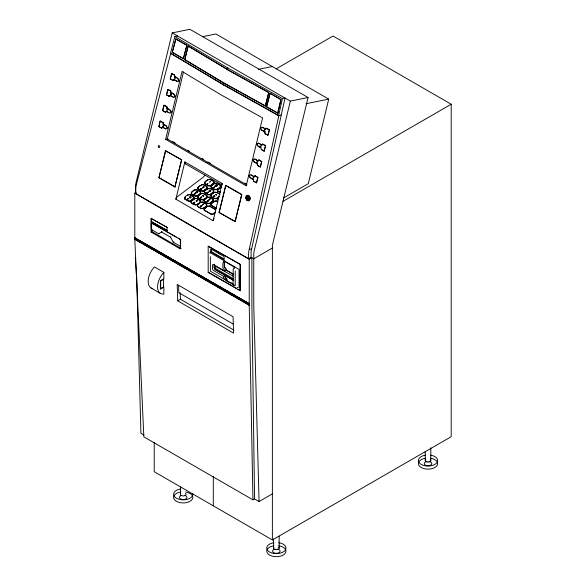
<?xml version="1.0" encoding="UTF-8"?>
<svg xmlns="http://www.w3.org/2000/svg" width="586" height="586" viewBox="0 0 586 586"><rect width="100%" height="100%" fill="white"/><g stroke="black" fill="none" stroke-linecap="round" stroke-linejoin="round"><path stroke-width="0.88" d="M210.374 256.675L210.374 271.193L224.87 279.566C226.767 282.525 231.052 281.331 233.228 284.356M235.242 285.55L235.242 271.032M239.044 287.719L239.044 269.392L209.92 252.573L209.62 252.976M196.369 200.969L196.515 200.507L196.706 200.976M203.313 196.105L203.115 195.453L203.379 195.914M264.271 107.282L223.596 84.714L170.731 53.26L136.223 185.088A19.023 10.98 -60 0 0 135.776 188.406L135.754 193.556L248.581 258.697L248.603 253.54A19.023 10.98 -60 0 1 249.043 250.229L278.841 115.676L265.062 107.721M248.581 258.697L251.086 257.254L251.094 252.603A15.404 8.893 -60 0 1 251.621 248.918L285.03 98.038L282.386 98.573L227.441 67.786L174.884 36.508L170.482 53.311L223.332 84.758L278.592 115.728L280.928 115.017M154.228 442.489L154.228 471.73L272.38 539.94L272.38 245.27L308.068 97.51L189.923 29.3L172.203 32.897L136.135 182.239A15.404 8.893 -60 0 0 135.608 185.93L135.6 193.292M202.566 187.3L202.434 187.659L202.566 187.3C203.188 188.941 202.719 186.282 203.774 186.839M203.137 187.352L202.976 187.857M210.228 191.117C210.499 191.065 209.927 191.571 209.59 191.527M202.404 205.012L203.957 203.943M209.012 199.943L209.085 200.002M196.808 192.64L196.911 192.772M194.911 202.558L194.596 202.024L194.655 202.558M201.606 197.27L201.54 197.379M210.037 190.34L209.59 190.26M194.427 202.236L194.039 203.093M201.101 197.174L200.954 198.017M203.034 195.863C203.891 195.724 202.968 195.321 203.371 195.87M163.736 125.756A0.85 0.615 78.5 0 0 163.721 125.521L163.113 122.613L160.073 121.104L158.762 126.532L161.487 128.107C165.963 127.023 160.154 121.207 166.519 126.093L167.479 128.568L165.64 128.92L162.498 127.103L165.64 128.92M163.296 126.29L163.377 124.276M167.398 108.945L166.937 106.762L163.897 105.253L162.586 110.681L165.318 112.256C169.786 111.172 163.977 105.355 170.35 110.241L171.449 112.124L171.251 112.732L169.471 113.069L166.321 111.252L168.893 112.571M171.398 94.053A0.85 0.615 78.5 0 0 171.376 93.819L170.768 90.911L167.728 89.402L166.417 94.837L169.142 96.404C173.603 95.313 167.816 89.504 174.174 94.39L175.273 96.272L175.082 96.88L173.295 97.217L170.152 95.401L173.295 97.217M190.135 197.658L190.523 197.826L189.205 197.394M195.878 192.333L196.347 191.974L196.706 192.867M252.984 177.924L253.577 181.272L256.609 182.788L257.928 177.353L255.196 175.778L253.203 177.807M256.815 162.073L257.401 165.428L260.44 166.937L261.752 161.502L259.027 159.927L257.027 161.956M260.638 146.222L261.231 149.577L264.271 151.085L265.583 145.65L262.85 144.075L260.858 146.104M264.887 129.828L266.681 128.231L269.406 129.799L268.095 135.234L265.062 133.725C261.642 129.118 269.084 129.784 262.462 127.301L260.624 127.653L260.477 128.246L261.576 130.129L264.931 131.901L261.788 130.085L260.689 128.202L260.88 127.594M217.377 185.733L217.399 185.535M200.983 197.064L200.456 198.039L200.683 197.482M184.517 197.922L184.978 199.225L188.047 201.013A2.044 1.348 -8.4 0 0 190.501 201.02C196.185 199.306 194.12 195.123 189.307 194.64C187.242 194.933 183.711 196.735 184.832 199.094M191.19 192.86L191.6 193.827L194.669 195.621A2.044 1.348 -8.4 0 0 197.123 195.621C203.174 193.82 200.295 189.849 195.709 189.593C191.556 190.282 188.831 194.838 194.72 195.951A2.044 1.348 -8.4 0 0 197.174 195.958L200.434 193.483L200.493 191.937M190.941 201.628L191.351 202.602L194.427 204.389A2.044 1.348 -8.4 0 0 196.881 204.389C202.924 202.588 200.046 198.617 195.468 198.361C191.314 199.072 188.604 203.554 194.471 204.726A2.044 1.348 -8.4 0 0 196.933 204.726L200.192 202.258L200.126 200.559M193.966 198.2L193.82 196.999M207.341 187.513L206.961 188.582L203.847 190.897A2.044 1.348 -8.4 0 1 201.386 190.897C196.544 189.952 197.196 186.26 201.386 184.927C203.532 184.077 207.048 185.601 207.356 187.901M197.892 188.318L197.929 187.747M197.614 196.574L198.024 197.541L201.093 199.328A2.044 1.348 -8.4 0 0 203.554 199.335C209.598 197.526 206.719 193.556 202.141 193.307C197.98 194.01 195.277 198.493 201.145 199.665A2.044 1.348 -8.4 0 0 203.598 199.665L206.865 197.196L206.704 195.702M197.416 205.166L197.68 206.514L200.903 208.433A2.044 1.348 -8.4 0 0 203.357 208.44C209.356 206.712 206.668 202.214 201.892 202.075C198.046 202.829 194.764 206.99 200.852 208.096A2.044 1.348 -8.4 0 0 203.305 208.103C208.616 205.576 207.085 204.265 202.91 202.17M204.617 182.671L205.078 183.982L208.147 185.769A2.044 1.348 -8.4 0 0 210.608 185.769C215.948 184.07 214.571 180.151 209.671 179.411C207.554 179.499 204.324 181.169 204.719 183.535M204.426 192.193L207.766 194.266A2.044 1.348 -8.4 0 0 210.22 194.274C223.361 185.791 194.464 187.74 207.818 194.603A2.044 1.348 -8.4 0 0 210.271 194.611L213.385 192.296L213.641 190.926M204.023 200.463L207.327 197.401L209.803 197.189L213.077 199.079L213.553 200.2L210.03 203.379A2.044 1.348 -8.4 0 1 207.569 203.371C206.279 204.389 203.181 199.46 204.236 201.298M204.089 200.969L204.089 200.104M211.18 186.033L211.304 187.22L214.527 189.139A2.044 1.348 -8.4 0 0 216.981 189.146C223.574 187.271 219.472 182.766 215.04 183.213C210.784 184.363 209.165 188.406 214.571 189.476A2.044 1.348 -8.4 0 0 217.032 189.483L220.146 187.168L220.402 185.799M219.179 196.413L216.791 198.178A2.044 1.348 -8.4 0 1 214.33 198.171L211.26 196.383L210.85 195.416M220.036 194.347C218.388 193.292 215.992 191.153 213.941 192.669C209.847 194.017 210.015 197.592 214.359 198.383A2.044 1.348 -8.4 0 0 216.82 198.39L219.208 196.625M214.066 182.957L213.919 181.755M217.501 190.611L217.487 190.223M216.879 185.484L215.838 185.681L216.139 185.432M215.296 186.026L215.37 185.484M215.216 185.623L215.362 186.106L215.289 185.44M170.951 94.588L171.031 92.573M202.8 187.85L202.61 187.366M206.653 192.779L207.349 193.087L207.656 192.486M196.793 200.727L196.764 200.998M194.208 202.968L194.215 202.295M202.324 204.888L202.39 205.129M213.919 196.808L213.392 196.662L214.022 196.105M201.086 197.321L201.54 197.123M207.4 201.218C208.089 199.621 208.601 201.928 206.712 201.379M196.134 200.881L196.581 200.859L196.2 200.895M193.673 202.851L193.959 203.137M201.489 206.03L201.13 205.635L200.727 206.272M277.639 113.245L280.928 99.474L277.889 113.193L266.549 106.842L270.087 93.211L266.549 106.842M278.592 115.728L282.386 98.573M190.304 197.9C191.41 196.032 189.835 197.167 189.578 197.043M197.548 192.003L197.262 191.6L196.713 192.003M209.063 200.068L209.737 199.101M174.438 79.344L172.973 80.56L170.248 78.985L171.559 73.55L174.599 75.059L175.207 77.967M159.26 125.697L159.634 124.144M160.007 122.591L160.381 121.038M162.586 110.681L164.212 105.187M166.915 93.994L168.043 89.336M170.248 78.985L171.866 73.484M183.337 58.798L186.868 45.166L175.771 38.954L172.247 52.403L183.337 58.798L186.663 46.016M184.663 59.567L188.201 45.935L227.287 69.434L268.754 92.442L265.473 106.022L223.757 83.073L184.663 59.567L224.006 83.014L265.473 106.022M165.64 139.343L182.048 71.411L221.134 94.903L262.601 117.918L246.193 185.85L165.64 139.343L168.028 138.86M184.92 59.516L188.201 45.935M183.462 71.961L167.266 139.014L247.036 185.066M181.272 161.619L174.906 186.971L158.945 177.748L165.472 150.705L181.697 159.875L165.472 150.705M158.945 177.748L165.728 150.653M174.906 186.971L181.44 159.927M213.59 219.501A2.908 1.677 -60 0 0 213.106 220.71L175.851 199.196L184.861 161.897L222.116 183.411A2.564 1.48 -60 0 0 222.189 184.883M223.332 84.758L223.742 83.058M213.106 220.71L222.116 183.411M219.003 212.425L235.228 221.596L219.003 212.425L225.793 185.33L241.754 194.552L237.967 210.249M219.259 212.374L225.793 185.33M234.971 221.647L241.754 194.552M235.433 220.724L237.542 212M265.224 106.073L268.754 92.442M256.302 182.847L257.928 177.353M260.133 166.995L261.752 161.502M263.956 151.151L265.583 145.65M267.787 135.3L269.406 129.799M308.068 97.51L290.348 101.114L254.28 250.456A15.404 8.893 -60 0 0 253.76 254.141L253.753 304.881L259.071 501.528L272.38 493.852M202.8 36.632L215.897 33.973L328.724 99.115L308.302 183.667L283.434 198.017M207.122 201.533L208.023 201.32L208.228 200.632M196.632 192.193L196.215 192.442M172.247 52.403L176.027 38.903M213.26 196.603L214.132 196.332M190.992 197.482C190.304 197.914 190.135 196.259 190.772 197.116M197.277 192.333C198.295 192.113 196.266 192.911 197.145 191.739M203.686 195.9L203.62 195.49M185.088 197.086L184.619 198.779M191.322 192.508L191.292 193.717M194.281 199.086L191.241 201.445L191.139 202.653M193.966 197.687L190.457 200.683A2.044 1.348 -8.4 0 1 187.996 200.676L184.663 198.603M197.907 188.135L198.324 187.198M201.123 193.578L197.914 196.383L197.804 197.592M197.416 205.679L197.819 204.617M204.748 182.319L204.88 183.506L208.096 185.432A2.044 1.348 -8.4 0 0 210.557 185.432L214.066 182.436M204.734 190.787L204.595 192.684M204.089 200.617L204.177 199.929M204.096 200.808L207.525 203.042A2.044 1.348 -8.4 0 0 209.978 203.042L213.502 199.87L209.341 197.05M217.538 190.04L217.516 190.428C217.853 188.751 220.519 186.985 221.779 187.198M172.973 80.56C177.441 79.469 171.639 73.653 178.005 78.539L179.104 80.421L178.906 81.029L177.126 81.366L173.983 79.549L177.126 81.366M216.146 186.004L217.421 185.462M216.366 185.894C217.604 186.033 215.838 186.245 216.674 185.703M193.966 203.042C193.072 203.291 194.479 201.87 193.71 202.807M209.334 190.501L209.766 190.728M216.344 195.05L216.542 194.449C214.439 194.992 217.582 193.878 216.424 195.101M201.54 205.811L200.837 206.184M207.495 200.954L207.532 201.503M215.846 185.601L216.139 185.879M202.881 196.024L203.152 195.687M189.761 197.116L189.754 197.519M207.715 183.535C205.532 185.337 208.682 183.037 207.891 183.403M196.969 200.668L196.281 200.72M210.513 181.492L209.576 182.136L210.433 181.455M202.346 204.719L202.895 204.28M209.019 199.658L210.455 198.837M197.878 188.282L201.357 190.684A2.044 1.348 -8.4 0 0 203.818 190.684L207.276 187.872M210.931 195.446L211.297 194.691M217.567 190.252L221.266 187.337M204.17 209.305L204.382 210.44L211.487 214.476L213.128 214.234L215.545 212.52M200.895 197.812L200.617 198.039M210.096 190.516L209.839 190.699M203.928 186.912L203.789 187.293L203.767 186.802M209.444 190.596L209.956 190.252M214.051 196.596L213.883 196.171M200.837 206.06L201.452 206.316L200.002 206.455M201.745 197.328L201.584 197.043M220.629 191.563L219.904 191.475M209.612 191.424L210.044 191.109M209.099 199.489L209.517 199.094M203.371 195.665L203.562 195.856M204.609 199.445L204.287 199.76M196.61 200.83L197.072 200.852L196.64 200.808M189.754 197.072L189.71 197.629M190.611 197.394L190.142 197.497M207.356 192.984L207.012 193.043M216.498 185.689L216.974 185.476M200.463 197.621L200.229 197.834M169.142 96.404L170.607 95.196M165.318 112.256L166.776 111.047M161.487 128.107L162.952 126.898M257.247 144.72L257.957 145.936L260.895 147.789L257.752 145.98L256.639 143.673L258.631 143.152L261.774 144.969L261.056 145.68M253.225 159.297L253.005 159.832L254.126 161.787L257.064 163.641L253.921 161.831L252.815 159.524L254.8 159.004L257.95 160.813L257.232 161.531M249.402 175.148L249.204 175.756L250.303 177.639L253.24 179.492L250.097 177.683L248.984 175.375L250.976 174.855L254.119 176.664L253.401 177.382M204.426 208.96L207.261 206.345L209.158 205.825L215.721 209.458M211.26 203.73L210.916 205.29L216.315 208.426M194.149 202.976L194.281 203.034M201.108 197.218L200.551 197.607M265.553 129.279L266.681 128.231M261.722 145.13L262.85 144.075M257.899 160.982L259.027 159.927M254.068 176.833L255.196 175.778M214.33 186.861C213.341 186.722 215.34 187.813 214.483 186.897M210.235 191.534L210.381 191.248M213.392 196.339L214.945 196.061M213.524 196.457L214.154 196.259L214.095 196.735M209.517 190.684L209.971 190.384M209.942 191.175L209.839 191.593M201.452 206.316L201.54 205.942M207.708 179.931L204.866 182.151M207.605 200.866L208.206 200.888M204.726 208.257L204.031 209.099L204.192 209.971L211.253 214.044L213.077 213.861L215.487 212.139M217.875 201.796L216.029 200.8L214.637 200.939L210.645 204.206L210.997 205.005L216.256 208.045M192.435 191.886L194.281 190.113M201.877 184.751L198.449 187.095M200.522 189.498C201.577 187.227 202.089 189.249 200.668 189.578M202.448 187.798L203.122 187.293L202.456 187.842M203.335 187.249L203.906 186.773L203.379 187.41M193.973 194.332L195.548 193.614L194.918 193.248C193.541 193.526 197.343 193.541 193.871 194.274M205.532 190.538L207.378 188.765M212.293 185.41L214.132 183.638M213.311 187.667L213.7 188.062L212.996 187.615L214.278 187.381M199.247 203.891L197.936 204.507M205.92 198.83L207.129 197.533M213.341 193.358L211.421 194.581M205.364 208.191L207.048 206.492M214.212 201.533L211.451 203.576L211.392 203.195M234.766 266.916L234.356 267.26A2.63 1.516 -60 0 0 233.184 269.26L233.089 284.305A2.63 1.516 -60 0 0 234.356 285.382L234.766 285.243M209.568 199.262L210.11 198.91M215.545 185.22L216.688 184.905L217.479 185.33M208.367 179.58L207.847 179.836M219.889 194.215L216.424 192.457L213.941 192.669M207.378 197.738L208.301 197.05M215.795 185.447L215.875 185.828L216.446 185.308M151.093 222.856L151.356 229.558L158.674 233.785L162.014 231.668L161.48 231.975L170.504 237.184L173.31 242.238L180.627 246.457L180.627 239.601L151.093 222.856L151.093 232.071L180.363 248.969L180.363 239.755M201.533 197.335L201.115 197.497M177.734 300.867L177.199 284.452L233.074 316.718L233.609 333.126L177.734 300.867L180.393 299.219L180.18 292.663M178.752 81.058L177.8 78.583L174.65 76.766M257.056 143.445L256.895 144.119M276.189 68.855L333.046 36.024L451.198 104.235L451.198 436.702L272.38 539.94M259.071 501.528L254.551 498.92L252.954 499.843L143.848 436.856L134.802 239.278L134.802 193.19L136.135 192.42M151.093 218.424L167.325 227.485L151.093 218.424L151.093 221.493L167.325 230.554L151.093 221.493M244.574 301.006L249.328 303.746L249.328 304.903L134.97 239.183L134.97 238.033L152.668 247.944M134.97 239.183L249.328 304.903M151.093 232.071L151.891 231.609L181.162 248.515M158.674 233.785L159.209 233.477M170.504 237.184L171.039 236.876M173.31 242.238L173.844 241.93M282.987 201.35L451.198 104.235M208.184 246.186L240.377 264.469L240.114 290.737L208.184 272.3L208.184 246.186L240.377 264.469M160.396 280.877L163.538 279.068L163.538 287.045L160.396 288.854L160.396 280.877L163.853 279.244L163.853 272.358L154.433 266.923A14.43 8.336 -60 0 0 148.199 280.24A14.43 8.336 -60 0 0 152.675 288.598M210.814 251.951L224.116 259.627L224.116 256.558L210.814 248.874L210.814 251.951L211.341 251.643L223.867 258.873M160.396 288.854L163.853 287.221L163.853 294.113A14.43 8.336 -60 0 1 157.575 286.862A14.43 8.336 -60 0 1 163.853 272.358M233.301 280.005L215.252 269.589A1.494 0.864 60 0 1 214.198 267.765L214.469 264.205M208.184 272.3L236.488 288.334M215.252 269.589L233.565 279.852M225.485 275.193L223.544 276.314L213.575 270.556A1.494 0.864 60 0 1 212.52 268.732L212.52 265.326A1.582 0.916 60 0 1 213.641 264.674L224.68 271.047L226.621 269.926M134.802 193.19L249.226 259.254L251.885 257.715L251.885 303.804L254.551 498.92M272.38 248.039L253.753 258.792L251.086 257.254M225.691 277.552L226.548 278.599L224.87 279.566L223.581 277.969L223.544 276.314M134.97 238.033L249.328 303.746M197.445 191.9L196.947 192.076M216.549 184.956L215.655 185.095M220.526 191.637L219.875 191.505M188.267 194.823L187.608 195.175M207.62 188.97L208.286 188.333M207.539 206.594L208.264 206.301M213.883 196.215L214.952 196.105M200.639 197.98L201.137 197.65M188.252 198.354L188.882 198.72L188.245 198.31C188.839 198.376 184.964 200.317 188.846 198.698M200.632 192.435L197.006 190.106L194.699 189.864M216.351 183.154L214.557 183.389M196.691 198.529L194.449 198.632M202.998 204.067L203.825 203.855M202.8 195.731L203.217 195.819M215.296 185.813C215.296 186.766 217.56 186.092 216.322 186.348M208.111 192.494L207.605 192.45M220.592 191.725L220.175 191.717M214.688 201.32L216.432 201.306L216.373 200.925M207.473 192.64L207.21 192.355L208.323 192.428M207.217 192.391L207.891 192.142M174.87 96.924L175.067 96.316L173.969 94.434L170.826 92.617M171.046 112.776L171.237 112.168L170.145 110.285L166.995 108.469M167.215 128.627L167.413 128.019L166.314 126.136L163.172 124.32M216.373 185.366L217.128 185.542L216.652 185.579M215.589 186.158L216.82 186.275M193.746 202.595L194.193 202.353M200.866 206.389L200.339 206.58M190.575 197.035L190.296 197.035M215.655 194.655L216.674 194.42M197.05 192.845L197.233 192.406M197.438 192.018L197.116 191.988M190.648 197.108L190.919 197.453M223.662 84.941L223.039 84.582M216.014 185.74L216.38 185.733M249.226 249.438L251.621 248.918M208.777 191.146L210.953 190.706L208.858 191.19M174.884 36.508L177.521 35.973M171.559 73.55L174.599 75.059M175.097 77.989L174.284 75.125M227.698 67.734L227.031 69.485L268.505 92.493M227.287 69.434L187.945 45.986M258.345 69.382L272.307 66.54M167.728 89.402L170.768 90.911M166.417 94.837L169.457 96.346M171.273 93.841L170.453 90.977M163.897 105.253L166.937 106.762M167.442 109.692L166.629 106.828M160.073 121.104L163.113 122.613M158.762 126.532L161.802 128.048M163.619 125.543L162.798 122.679M306.024 103.722L328.724 99.115M262.462 127.301L265.399 129.154M265.062 133.725L267.414 134.839M258.631 143.152L261.568 145.006M205.92 162.593L208.308 162.11M254.8 159.004L257.737 160.857M257.401 165.428L260.44 166.937M250.976 174.855L253.914 176.708M253.577 181.272L256.609 182.788M213.311 187.623L214.139 187.527M202.917 193.343L201.877 193.336M202.675 202.111L201.628 202.111M216.131 186.348L216.498 186.37M202.932 184.663L202.404 184.663M196.478 200.507L196.391 201.115M215.326 185.894L216.153 186.355M207.73 201.247L207.305 201.086M201.064 206.309L200.793 206.301M213.472 190.443L209.334 188.245M216.827 184.883L217.289 185.11M213.802 181.601L209.92 179.441M196.244 192.552L195.87 192.296M209.414 206.235L209.707 205.986M196.918 200.537L196.969 200.969M193.959 197.497L190.062 194.75M237.909 287.675L237.235 287.374M213.385 196.779L213.524 196.413M195.878 192.142L196.142 192.376M194.852 193.409L195.526 193.68M172.203 32.897L290.348 101.114M270.864 93.657L280.152 99.027M175.771 38.954L186.619 45.217M269.831 93.262L280.679 99.525M172.504 52.352L183.586 58.747M266.806 106.791L277.889 113.193M266.374 128.29L269.099 129.865M170.555 78.92L173.288 80.494M262.543 144.141L265.268 145.716M262.22 149.906L264.271 151.085M258.712 159.993L261.444 161.568M162.901 110.622L165.626 112.197M254.888 175.844L257.613 177.419M172.767 141.592L175.133 142.962M187.769 150.258L189.351 151.166M201.987 158.462L203.569 159.377M209.092 162.564L210.674 163.479M244.633 183.088L246.215 183.997M225.537 185.381L241.505 194.603M185.257 163.743L221.735 184.802M212.996 187.615L213.692 188.018M217.633 190.904L220.248 192.56M217.662 191.117L217.545 190.743L220.277 192.772M207.18 187.007L203.62 184.824M200.324 188.934L201.254 189.344M203.43 193.812L206.045 195.321M210.513 206.799L215.025 209.4M197.416 199.255L199.98 200.427M159.194 177.697L175.163 186.919M217.604 252.185L219.171 253.086M152.148 223.156L165.596 230.921M167.178 231.836L176.672 237.315M178.254 238.231L179.836 239.147M227.119 270.52L233.235 274.05M233.733 274.651L226.086 270.234L226.086 269.721A0.798 0.461 60 0 0 225.778 268.959L224.563 267.553A0.886 0.513 60 0 1 224.218 266.703L224.218 261.188L234.503 267.128L234.503 268.359M233.396 276.372L215.348 266.132L215.494 268.425L233.396 278.768M233.763 280.584L224.951 275.501L225.017 277.229L227.573 281.405L234.503 285.345M238.041 289.235L240.377 290.583M154.25 248.852L170.892 258.463M172.474 259.378L235.858 295.974M237.44 296.89L242.985 300.091M134.802 237.748L249.226 303.804M134.802 239.278L249.226 305.343L252.954 499.843M135.637 257.503L135.315 257.313L136.538 277.083M233.125 324.021L178.818 292.67L178.584 285.441M180.393 299.219L233.909 330.116M151.129 288.026L160.549 293.461M143.944 435.061L140.926 433.318L136.692 276.914M224.826 267.399L226.042 268.806A0.798 0.461 60 0 1 226.357 269.567L226.357 270.08M203.437 195.936L203.144 195.446M226.548 278.599L227.522 280.584M225.317 277.149L225.214 275.347M217.494 190.575L217.574 190.955M207.356 187.549L207.268 187.168L207.371 187.725M264.938 131.374L265.224 132.897M257.283 163.076L257.715 165.362M220.351 185.462L220.541 186.487M220.08 185.183L216.586 183.213M217.355 185.125L217.428 185.667M216.249 185.718L216.285 186.099M214.066 182.085L214.132 182.598M214.33 183.506L214.322 183.879M213.868 187.608L213.546 187.593M213.59 190.589L213.78 191.615M213.685 191.454L213.648 191.966M214.066 195.958L214.124 196.478M213.377 191.922L213.385 192.296M211.612 185.55L211.436 185.703M213.436 199.518L213.538 200.383M213.722 201.43L213.78 201.811M213.275 199.548L213.128 199.416M211.041 186.385L211.238 187.403M213.744 213.465L213.802 213.846M210.901 195.241L210.879 195.629M211.026 196.31L210.835 195.592M210.997 205.005L211.048 205.386M207.576 188.633L207.569 189.007M207.327 187.688L207.305 188.077M211.092 213.971L211.143 214.351M206.917 195.651L207.114 196.669M206.763 204.58L206.865 205.444M203.847 186.744L203.847 187.168M204.287 191.512L204.389 192.369M204.485 199.555L204.485 199.936M202.859 195.665L202.983 196.083M204.324 210.066L204.382 210.44M203.525 207.986L203.503 208.36M200.632 192.274L200.705 192.779M200.903 193.695L200.895 194.069M200.639 192.626L200.639 193.138M200.91 197.68L200.881 198.046M200.661 202.463L200.463 202.595M200.251 200.712L200.441 201.731M197.863 188.106L197.965 188.663M198.112 196.178L198.061 196.222M197.343 195.504L197.321 195.878M196.698 200.683L196.735 201.174M196.544 200.515L196.596 201.123L196.478 200.705M197.35 205.518L197.475 206.199M193.966 197.328L194.032 197.841M194.23 198.749L194.222 199.13M191.761 192.025L191.585 192.179M190.875 197.064L190.618 196.786M191.388 200.903L191.388 201.284M187.806 195.043L187.798 195.416M185.015 197.526L184.964 197.57M430.813 447.792L430.813 460.501M425.246 451.425L425.246 460.501M279.141 536.271L279.141 548.071M273.567 538.995L273.567 548.071M249.226 259.254L249.226 305.343M249.057 303.9L249.057 305.057M240.114 264.623L240.114 290.737M224.68 271.047L224.68 270.534A0.798 0.461 60 0 0 224.365 269.772L223.149 268.366A0.886 0.513 60 0 1 222.805 267.524L222.9 263.319A2.63 1.516 -60 0 1 224.072 261.319L224.482 260.982L224.482 266.557A0.886 0.513 60 0 0 224.731 267.275M214.198 264.352L214.198 267.765M213.304 476.594L213.304 505.835M211.341 248.567L211.341 251.643M180.429 487.039L180.429 494.298M167.054 227.639L167.054 230.708M160.711 281.06L160.711 289.037M151.891 229.251L151.891 231.609M151.356 218.27L151.356 221.34M135.234 237.879L135.234 239.029M215.523 269.435A1.494 0.864 60 0 1 214.469 267.612M214.044 218.842A2.908 1.677 -60 0 1 214.212 218.644M204.932 175.126A5.618 3.245 -60 0 1 202.837 177.507L177.499 196.632A2.908 1.677 -60 0 0 175.851 199.196M185.55 163.868A2.564 1.48 -60 0 1 184.861 161.897M277.515 549.082A3.765 2.176 0 0 1 279.419 552.4A3.765 2.176 0 0 1 273.354 552.459A3.765 2.176 0 0 1 275.076 549.104M278.658 547.17A2.784 1.612 0 0 1 278.24 549.258A2.784 1.612 0 0 1 274.6 549.324A2.784 1.612 0 0 1 273.955 547.251M278.746 545.764A9.625 5.552 0 0 1 284.254 554.312A9.625 5.552 0 0 1 268.454 554.312A9.625 5.552 0 0 1 273.962 545.764M278.746 542.695A9.625 5.552 0 0 1 284.254 551.243A9.625 5.552 0 0 1 268.454 551.243A9.625 5.552 0 0 1 273.962 542.695M184.927 495.441A3.765 2.176 0 0 1 186.165 498.723A3.765 2.176 0 0 1 180.341 498.774A3.765 2.176 0 0 1 181.404 495.47M185.469 493.353A2.784 1.612 0 0 1 185.169 495.448A2.784 1.612 0 0 1 181.535 495.58A2.784 1.612 0 0 1 180.781 493.529M185.608 491.991A9.625 5.552 0 0 1 191.117 500.547A9.625 5.552 0 0 1 175.317 500.547A9.625 5.552 0 0 1 180.825 491.991M192.794 493.778A9.625 5.552 0 0 1 184.627 499.799A9.625 5.552 0 0 1 173.786 495.397A9.625 5.552 0 0 1 180.825 488.922M428.967 461.468A3.765 2.176 0 0 1 431.12 464.815A3.765 2.176 0 0 1 424.938 464.815A3.765 2.176 0 0 1 427.091 461.468M430.424 459.688A2.784 1.612 0 0 1 429.78 461.753A2.784 1.612 0 0 1 426.147 461.687A2.784 1.612 0 0 1 425.729 459.6M430.424 458.193A9.625 5.552 0 0 1 435.933 466.749A9.625 5.552 0 0 1 420.125 466.749A9.625 5.552 0 0 1 425.634 458.193M430.424 455.124A9.625 5.552 0 0 1 435.933 463.673A9.625 5.552 0 0 1 420.125 463.673A9.625 5.552 0 0 1 425.634 455.124M217.318 199.145C217.157 202.309 218.49 196.281 217.318 199.145M201.525 188.692L200.537 188.934L201.533 188.729M217.523 190.787L217.472 190.399L217.523 190.787M247.431 197.687A0.967 0.703 78.5 0 0 248.318 198.998A0.967 0.703 78.5 0 0 248.632 197.453A0.967 0.703 78.5 0 0 247.431 197.687M158.315 146.236A0.967 0.703 78.5 0 0 159.202 147.547A0.967 0.703 78.5 0 0 159.517 146.002A0.967 0.703 78.5 0 0 158.315 146.236M246.442 197.196A2.307 1.677 78.5 0 0 248.545 200.317A2.307 1.677 78.5 0 0 249.292 196.647A2.307 1.677 78.5 0 0 246.442 197.196M246.992 197.482A1.546 1.121 78.5 0 0 248.391 199.57A1.546 1.121 78.5 0 0 248.896 197.108A1.546 1.121 78.5 0 0 246.992 197.482M246.127 197.035A2.747 2 78.5 0 0 248.625 200.749A2.747 2 78.5 0 0 249.526 196.376A2.747 2 78.5 0 0 246.127 197.035M245.944 197.072A2.747 2 78.5 0 0 248.442 200.786A2.747 2 78.5 0 0 249.336 196.413A2.747 2 78.5 0 0 245.944 197.072M246.259 197.233A2.307 1.677 78.5 0 0 248.361 200.353A2.307 1.677 78.5 0 0 249.109 196.684A2.307 1.677 78.5 0 0 246.259 197.233"/></g></svg>
